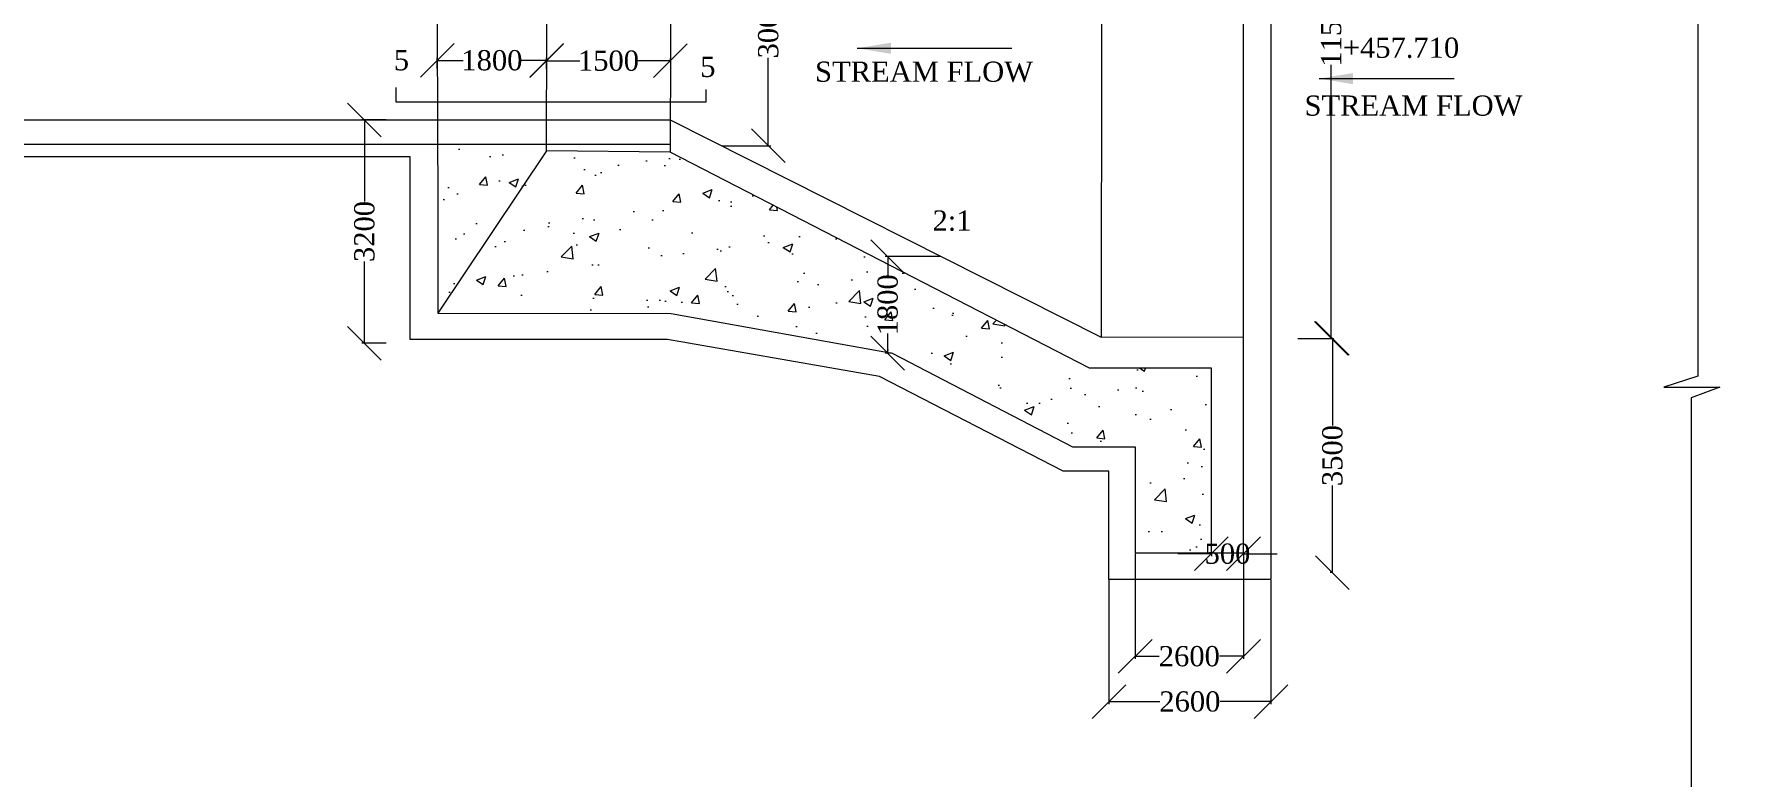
# Model space of a CAD drawing. Header units: metres. Extents: x 373 to 1010, y -4 to 431.
# Drawn here: x 756.2 to 882.3, y 153.4 to 208.6 of the extents above; entities that cross this region are included whole.
import ezdxf

# ---------------------------------------------------------------- set-up
doc = ezdxf.new("R2010")
doc.units = ezdxf.units.M
doc.header["$MEASUREMENT"] = 0
for name, color, linetype in [('DIMENSIONS', 255, 'Continuous'), ('DRAWING', 2, 'Continuous'), ('TEXT', 255, 'Continuous')]:
    doc.layers.add(name, color=color, linetype=linetype)
doc.styles.get("Standard").update_dxf_attribs({"font": 'times.ttf', "height": 1.5})
doc.dimstyles.get("Standard").update_dxf_attribs({"dimtxt": 1, "dimasz": 2.5, "dimexe": 0.18, "dimexo": 0.0625, "dimgap": 0.09, "dimtad": 0, "dimdec": 4, "dimzin": 0, "dimdsep": 46, "dimtxsty": 'Standard', "dimblk": 'OBLIQUE', "dimcen": 0, "dimadec": 0, "dimazin": 0, "dimtfac": 1, "dimtdec": 4, "dimtix": 1, "dimtofl": 0, "dimtmove": 2, "dimatfit": 0, "dimfxl": 1, "dimtolj": 1, "dimtzin": 0, "dimarcsym": 1})
picture_1 = doc.add_image_def('image1.jpg', size_in_pixel=(7220, 4926))
pattern_1 = [(50, (0, 0), (7.1726, -0.62752), [0.75, -8.25]), (355, (0, 0), (-1.387513, 7.52192), [0.6, -6.6]), (100.4514, (0.598, -0.052), (5.785094, 6.894395), [0.6374, -7.01142]), (46.1842, (0, 2), (10.67241, -1.65519), [1.125, -12.375]), (96.6356, (0.889, 1.862), (9.34663, 9.74118), [0.9561, -10.51713]), (351.1842, (0, 2), (9.34662, 9.74119), [0.9, -9.9]), (21, (1, 1.5), (5.96907, -4.02619), [0.75, -8.25]), (326, (1, 1.5), (2.433153, 7.2515), [0.6, -6.6]), (71.4514, (1.4974, 1.1645), (8.402226, 3.225305), [0.6374, -7.01142]), (37.5, (0, 0), (0.1215986, 3.3289385), [0, -6.52, 0, -6.7, 0, -6.625]), (7.5, (0, 0), (2.630695, 3.944117), [0, -3.82, 0, -6.37, 0, -2.525]), (327.5, (-2.23, 0), (5.338224, -0.225549), [0, -2.5, 0, -7.8, 0, -10.35]), (317.5, (-3.23, 0), (5.831862, 1.00105), [0, -3.25, 0, -5.18, 0, -7.35])]

# ---------------------------------------------------------------- blocks, each defined once
blk = doc.blocks.new('_Oblique')
at = {"color": 0, "linetype": 'ByBlock', "lineweight": -2}
blk.add_line((-0.5, -0.5), (0.5, 0.5), dxfattribs=at)
blk = doc.blocks.new('*D24')
at = {"layer": 'Defpoints', "color": 0, "transparency": 16777216}
for p in [(849.9, 231.97), (849.9, 185.96), (852.46, 185.96)]:
    blk.add_point(p, dxfattribs=at)
at = {"layer": 'DIMENSIONS', "color": 0, "lineweight": -2, "transparency": 16777216}
for p, q in [((849.97, 231.97), (852.64, 231.97)), ((852.46, 231.97), (852.46, 211.65)), ((852.46, 185.96), (852.46, 206.27)), ((849.97, 185.96), (852.64, 185.96))]:
    blk.add_line(p, q, dxfattribs=at)
at = {"layer": 'DIMENSIONS', "color": 0, "lineweight": -2, "transparency": 16777216, "xscale": 2.5, "yscale": 2.5, "zscale": 2.5}
for p, rotation in [((852.46, 231.97), 90), ((852.46, 185.96), 270)]:
    blk.add_blockref('_Oblique', p, dxfattribs=dict(at, rotation=rotation))
at = {"layer": 'DIMENSIONS', "color": 0, "transparency": 16777216, "insert": (852.46, 208.96), "char_height": 1.5, "attachment_point": 5, "rotation": 90}
blk.add_mtext('\\A1;11500', dxfattribs=at)
blk = doc.blocks.new('*D27')
at = {"layer": 'Defpoints', "color": 0, "transparency": 16777216}
for p in [(786.13, 205.93), (794.24, 206.59), (794.24, 205.91)]:
    blk.add_point(p, dxfattribs=at)
at = {"layer": 'DIMENSIONS', "color": 0, "lineweight": -2, "transparency": 16777216}
for p, q in [((786.13, 205.99), (786.13, 206.77)), ((794.24, 205.97), (794.24, 206.77)), ((786.13, 206.59), (788.05, 206.59)), ((794.24, 206.59), (792.32, 206.59))]:
    blk.add_line(p, q, dxfattribs=at)
at = {"layer": 'DIMENSIONS', "color": 0, "lineweight": -2, "transparency": 16777216, "xscale": 2.5, "yscale": 2.5, "zscale": 2.5, "rotation": 180}
blk.add_blockref('_Oblique', (786.13, 206.59), dxfattribs=at)
at = {"layer": 'DIMENSIONS', "color": 0, "lineweight": -2, "transparency": 16777216, "xscale": 2.5, "yscale": 2.5, "zscale": 2.5}
blk.add_blockref('_Oblique', (794.24, 206.59), dxfattribs=at)
at = {"layer": 'DIMENSIONS', "color": 0, "transparency": 16777216, "insert": (790.18, 206.59), "char_height": 1.5, "attachment_point": 5}
blk.add_mtext('\\A1;1800', dxfattribs=at)
blk = doc.blocks.new('*D28')
at = {"layer": 'Defpoints', "color": 0, "transparency": 16777216}
for p in [(794.24, 206.6), (803.43, 206.56), (803.43, 206.56)]:
    blk.add_point(p, dxfattribs=at)
at = {"layer": 'DIMENSIONS', "color": 0, "lineweight": -2, "transparency": 16777216}
for p, q in [((794.24, 206.56), (796.7, 206.56)), ((794.24, 206.53), (794.24, 206.38)), ((803.43, 206.56), (800.97, 206.56)), ((803.43, 206.62), (803.43, 206.74))]:
    blk.add_line(p, q, dxfattribs=at)
at = {"layer": 'DIMENSIONS', "color": 0, "lineweight": -2, "transparency": 16777216, "xscale": 2.5, "yscale": 2.5, "zscale": 2.5, "rotation": 180}
blk.add_blockref('_Oblique', (794.24, 206.56), dxfattribs=at)
at = {"layer": 'DIMENSIONS', "color": 0, "lineweight": -2, "transparency": 16777216, "xscale": 2.5, "yscale": 2.5, "zscale": 2.5}
blk.add_blockref('_Oblique', (803.43, 206.56), dxfattribs=at)
at = {"layer": 'DIMENSIONS', "color": 0, "transparency": 16777216, "insert": (798.83, 206.56), "char_height": 1.5, "attachment_point": 5}
blk.add_mtext('\\A1;1500', dxfattribs=at)
blk = doc.blocks.new('*D29')
at = {"layer": 'Defpoints', "color": 0, "transparency": 16777216}
for p in [(782.39, 202.17), (780.72, 185.6), (782.39, 185.6)]:
    blk.add_point(p, dxfattribs=at)
at = {"layer": 'DIMENSIONS', "color": 0, "lineweight": -2, "transparency": 16777216}
for p, q in [((782.33, 202.17), (780.54, 202.17)), ((780.72, 202.17), (780.72, 196.11)), ((780.72, 185.6), (780.72, 191.66)), ((782.33, 185.6), (780.54, 185.6))]:
    blk.add_line(p, q, dxfattribs=at)
at = {"layer": 'DIMENSIONS', "color": 0, "lineweight": -2, "transparency": 16777216, "xscale": 2.5, "yscale": 2.5, "zscale": 2.5}
for p, rotation in [((780.72, 202.17), 90), ((780.72, 185.6), 270)]:
    blk.add_blockref('_Oblique', p, dxfattribs=dict(at, rotation=rotation))
at = {"layer": 'DIMENSIONS', "color": 0, "transparency": 16777216, "insert": (780.72, 193.89), "char_height": 1.5, "attachment_point": 5, "rotation": 90}
blk.add_mtext('\\A1;3200', dxfattribs=at)
blk = doc.blocks.new('*D30')
at = {"layer": 'Defpoints', "color": 0, "transparency": 16777216}
for p in [(819.55, 192.03), (823.5, 192.03), (819.89, 184.86)]:
    blk.add_point(p, dxfattribs=at)
at = {"layer": 'DIMENSIONS', "color": 0, "lineweight": -2, "transparency": 16777216}
for p, q in [((823.44, 192.03), (819.37, 192.03)), ((819.55, 192.03), (819.55, 190.58)), ((819.55, 184.86), (819.55, 186.31)), ((819.83, 184.86), (819.37, 184.86))]:
    blk.add_line(p, q, dxfattribs=at)
at = {"layer": 'DIMENSIONS', "color": 0, "lineweight": -2, "transparency": 16777216, "xscale": 2.5, "yscale": 2.5, "zscale": 2.5}
for p, rotation in [((819.55, 192.03), 90), ((819.55, 184.86), 270)]:
    blk.add_blockref('_Oblique', p, dxfattribs=dict(at, rotation=rotation))
at = {"layer": 'DIMENSIONS', "color": 0, "transparency": 16777216, "insert": (819.55, 188.45), "char_height": 1.5, "attachment_point": 5, "rotation": 90}
blk.add_mtext('\\A1;1800', dxfattribs=at)
blk = doc.blocks.new('*D31')
at = {"layer": 'Defpoints', "color": 0, "transparency": 16777216}
for p in [(835.96, 168.07), (847.98, 168.07), (847.98, 159)]:
    blk.add_point(p, dxfattribs=at)
at = {"layer": 'DIMENSIONS', "color": 0, "lineweight": -2, "transparency": 16777216}
for p, q in [((835.96, 168.01), (835.96, 158.82)), ((847.98, 168.01), (847.98, 158.82)), ((835.96, 159), (839.73, 159)), ((847.98, 159), (844.21, 159))]:
    blk.add_line(p, q, dxfattribs=at)
at = {"layer": 'DIMENSIONS', "color": 0, "lineweight": -2, "transparency": 16777216, "xscale": 2.5, "yscale": 2.5, "zscale": 2.5, "rotation": 180}
blk.add_blockref('_Oblique', (835.96, 159), dxfattribs=at)
at = {"layer": 'DIMENSIONS', "color": 0, "lineweight": -2, "transparency": 16777216, "xscale": 2.5, "yscale": 2.5, "zscale": 2.5}
blk.add_blockref('_Oblique', (847.98, 159), dxfattribs=at)
at = {"layer": 'DIMENSIONS', "color": 0, "transparency": 16777216, "insert": (841.97, 159), "char_height": 1.5, "attachment_point": 5}
blk.add_mtext('\\A1;2600', dxfattribs=at)
blk = doc.blocks.new('*D32')
at = {"layer": 'Defpoints', "color": 0, "transparency": 16777216}
for p in [(837.91, 170.04), (845.95, 170.04), (845.95, 162.36)]:
    blk.add_point(p, dxfattribs=at)
at = {"layer": 'DIMENSIONS', "color": 0, "lineweight": -2, "transparency": 16777216}
for p, q in [((837.91, 169.97), (837.91, 162.18)), ((845.95, 169.97), (845.95, 162.18)), ((837.91, 162.36), (839.69, 162.36)), ((845.95, 162.36), (844.18, 162.36))]:
    blk.add_line(p, q, dxfattribs=at)
at = {"layer": 'DIMENSIONS', "color": 0, "lineweight": -2, "transparency": 16777216, "xscale": 2.5, "yscale": 2.5, "zscale": 2.5, "rotation": 180}
blk.add_blockref('_Oblique', (837.91, 162.36), dxfattribs=at)
at = {"layer": 'DIMENSIONS', "color": 0, "lineweight": -2, "transparency": 16777216, "xscale": 2.5, "yscale": 2.5, "zscale": 2.5}
blk.add_blockref('_Oblique', (845.95, 162.36), dxfattribs=at)
at = {"layer": 'DIMENSIONS', "color": 0, "transparency": 16777216, "insert": (841.93, 162.36), "char_height": 1.5, "attachment_point": 5}
blk.add_mtext('\\A1;2600', dxfattribs=at)
blk = doc.blocks.new('*D33')
at = {"layer": 'Defpoints', "color": 0, "transparency": 16777216}
for p in [(843.57, 170.05), (845.95, 170.05), (845.95, 169.97)]:
    blk.add_point(p, dxfattribs=at)
at = {"layer": 'DIMENSIONS', "color": 0, "lineweight": -2, "transparency": 16777216}
for p, q in [((843.57, 169.97), (841.07, 169.97)), ((843.57, 169.98), (843.57, 169.79)), ((845.95, 169.98), (845.95, 169.79)), ((845.95, 169.97), (848.45, 169.97))]:
    blk.add_line(p, q, dxfattribs=at)
at = {"layer": 'DIMENSIONS', "color": 0, "lineweight": -2, "transparency": 16777216, "xscale": 2.5, "yscale": 2.5, "zscale": 2.5}
blk.add_blockref('_Oblique', (843.57, 169.97), dxfattribs=at)
at = {"layer": 'DIMENSIONS', "color": 0, "lineweight": -2, "transparency": 16777216, "xscale": 2.5, "yscale": 2.5, "zscale": 2.5, "rotation": 180}
blk.add_blockref('_Oblique', (845.95, 169.97), dxfattribs=at)
at = {"layer": 'DIMENSIONS', "color": 0, "transparency": 16777216, "insert": (844.76, 169.97), "char_height": 1.5, "attachment_point": 5}
blk.add_mtext('\\A1;500', dxfattribs=at)
blk = doc.blocks.new('*D34')
at = {"layer": 'Defpoints', "color": 0, "transparency": 16777216}
for p in [(852.64, 185.96), (852.55, 168.57), (852.64, 168.57)]:
    blk.add_point(p, dxfattribs=at)
at = {"layer": 'DIMENSIONS', "color": 0, "lineweight": -2, "transparency": 16777216}
for p, q in [((852.58, 185.96), (852.37, 185.96)), ((852.55, 185.96), (852.55, 179.48)), ((852.55, 168.57), (852.55, 175.04)), ((852.58, 168.57), (852.37, 168.57))]:
    blk.add_line(p, q, dxfattribs=at)
at = {"layer": 'DIMENSIONS', "color": 0, "lineweight": -2, "transparency": 16777216, "xscale": 2.5, "yscale": 2.5, "zscale": 2.5}
for p, rotation in [((852.55, 185.96), 90), ((852.55, 168.57), 270)]:
    blk.add_blockref('_Oblique', p, dxfattribs=dict(at, rotation=rotation))
at = {"layer": 'DIMENSIONS', "color": 0, "transparency": 16777216, "insert": (852.55, 177.26), "char_height": 1.5, "attachment_point": 5, "rotation": 90}
blk.add_mtext('\\A1;3500', dxfattribs=at)
blk = doc.blocks.new('*D35')
at = {"layer": 'Defpoints', "color": 0, "transparency": 16777216}
for p in [(807.09, 217.75), (807.21, 200.25), (810.69, 200.25)]:
    blk.add_point(p, dxfattribs=at)
at = {"layer": 'DIMENSIONS', "color": 0, "lineweight": -2, "transparency": 16777216}
for p, q in [((807.15, 217.75), (810.87, 217.75)), ((810.69, 217.75), (810.69, 211.22)), ((810.69, 200.25), (810.69, 206.78)), ((807.27, 200.25), (810.87, 200.25))]:
    blk.add_line(p, q, dxfattribs=at)
at = {"layer": 'DIMENSIONS', "color": 0, "lineweight": -2, "transparency": 16777216, "xscale": 2.5, "yscale": 2.5, "zscale": 2.5}
for p, rotation in [((810.69, 217.75), 90), ((810.69, 200.25), 270)]:
    blk.add_blockref('_Oblique', p, dxfattribs=dict(at, rotation=rotation))
at = {"layer": 'DIMENSIONS', "color": 0, "transparency": 16777216, "insert": (810.69, 209), "char_height": 1.5, "attachment_point": 5, "rotation": 90}
blk.add_mtext('\\A1;3000', dxfattribs=at)

msp = doc.modelspace()

# ---------------------------------------------------------------- hatches: boundary and pattern name
at = {"layer": 'DRAWING'}
h = msp.add_hatch(dxfattribs=at)
h.set_pattern_fill('AR-CONC', style=0)
h.set_pattern_definition(pattern_1)
h.paths.add_polyline_path([(794.21977, 199.87593), (794.22125, 200.37014), (786.14343, 200.37014), (786.1584, 195.50361), (786.1614, 187.82813)])
h = msp.add_hatch(dxfattribs=at)
h.set_pattern_fill('AR-CONC', style=0)
h.set_pattern_definition(pattern_1)
h.paths.add_polyline_path([(803.4002, 199.77352), (794.21977, 199.87593), (786.1614, 187.82813), (803.49015, 187.81462), (819.88765, 184.8631), (833.26253, 177.90604), (837.91223, 177.90604), (837.91223, 170.03578), (843.57431, 170.03578), (843.57431, 183.75222), (834.51923, 183.75222)])
h.paths.add_polyline_path([(818.41438, 186.02625), (818.41438, 190.86745), (820.69034, 190.86745), (820.69034, 186.02625)], flags=24)

# ---------------------------------------------------------------- linework, layer by layer
at = {"layer": 'DRAWING', "color": 7}
for points in [[(681.30287, 287.27153), (760.68441, 287.27153), (762.09763, 285.31137), (762.09763, 289.53694), (763.54678, 287.4062), (879.73906, 287.4062), (879.73906, 270.3273), (877.9767, 269.75664), (880.99241, 269.75664), (879.66256, 269.15674), (879.66256, 222.56503), (879.66256, 206.55989), (879.66256, 183.15003), (877.1386, 182.34001), (881.30433, 182.34001), (879.17602, 181.54513), (879.17602, 137.25688), (806.0272, 137.25688), (417.13822, 137.25688)], [(722.91404, 219.16753), (784.27409, 219.16753), (784.27409, 232.69101), (801.87985, 232.69101), (819.31476, 235.145), (832.94306, 242.18567), (836.16827, 242.18567), (836.16827, 249.98577), (847.98409, 249.98577), (847.98409, 244.68742), (847.98409, 208.98521), (847.98409, 168.0717), (835.96262, 168.0717), (835.96262, 176.0912), (832.56565, 176.0912), (818.94322, 183.11607), (803.19988, 185.87721), (784.12459, 185.87721), (784.12459, 199.4237), (701.46122, 199.4237)], [(879.67726, 245.12679), (846.05432, 245.12679), (846.05432, 248.16519), (837.81174, 248.16519), (837.81174, 240.22912), (833.20871, 240.22912), (819.64613, 233.36295), (804.67687, 230.89526), (786.21041, 230.84619), (786.09753, 215.2941), (786.1584, 195.50361), (786.1614, 187.82813), (803.49015, 187.81462), (819.88765, 184.8631), (833.26253, 177.90604), (837.91223, 177.90604), (837.91223, 170.03578), (845.95486, 170.03578), (845.95486, 186.08212), (845.95486, 232.26596), (846.05432, 245.12679)], [(843.75623, 248.20982), (843.75623, 234.29955), (834.74664, 234.29955), (803.40446, 218.70164), (803.46083, 215.89686), (803.4002, 199.77352), (794.21977, 199.87593), (794.27444, 218.08995), (794.39872, 219.00889), (786.21041, 230.84619)], [(835.44386, 232.06483), (835.38659, 186.03748)], [(783.05827, 204.57141), (783.05827, 203.52584), (806.08088, 203.52584), (806.08088, 204.43076)], [(511.2145, 202.16995), (550.69005, 202.16995), (638.86918, 202.16995), (733.35064, 202.16995), (803.39551, 202.16995), (835.38659, 186.03748), (845.95486, 186.08212)], [(511.20781, 200.37014), (555.9074, 200.37014), (803.4164, 200.37014)], [(794.21977, 199.87593), (786.1614, 187.82813)], [(843.57431, 170.04655), (843.57431, 183.75222), (834.51923, 183.75222), (803.4002, 199.77352)]]:
    msp.add_lwpolyline(points, dxfattribs=at)

# ---------------------------------------------------------------- texts
at = {"layer": 'TEXT', "color": 7}
for s, p in [('+457.710', (853.31674, 206.78101)), ('5', (782.90189, 205.85599)), ('5', (805.63723, 205.36109)), ('STREAM FLOW', (814.15742, 205.00285)), ('STREAM FLOW', (850.47568, 202.48698)), ('2:1', (822.87336, 193.95399))]:
    msp.add_text(s, height=1.5, dxfattribs=at).set_placement(p)

# ---------------------------------------------------------------- dimensions: what is measured, and where the dimension line sits
at = {"layer": 'DIMENSIONS', "color": 7}
for base, p1, p2, text, picture, middle in [((852.46491, 185.95769), (849.90352, 231.96912), (849.90352, 185.95769), '11500', '*D24', (852.46491, 208.96341)), ((810.68639, 200.24758), (807.08775, 217.74849), (807.20761, 200.24758), '3000', '*D35', (810.68639, 208.99803)), ((780.72152, 185.60099), (782.39211, 202.16995), (782.39211, 185.60099), '3200', '*D29', (780.72152, 193.88547)), ((819.55236, 192.0306), (819.88765, 184.8631), (823.50208, 192.0306), '1800', '*D30', (819.55236, 188.44685)), ((852.54768, 168.56718), (852.64491, 185.95769), (852.64491, 168.56718), '3500', '*D34', (852.54768, 177.26244))]:
    dim = msp.add_linear_dim(base=base, p1=p1, p2=p2, angle=90, text=text, dimstyle='Standard', dxfattribs=at)
    dim.commit()
    dim.dimension.update_dxf_attribs({"geometry": picture, "text_midpoint": middle})
for base, p1, p2, text, picture, middle in [((794.23787, 206.59405), (786.12633, 205.9296), (794.23787, 205.90525), '1800', '*D27', (790.1821, 206.59405)), ((803.42572, 206.56158), (794.23994, 206.59613), (803.42572, 206.56158), '1500', '*D28', (798.83283, 206.56158)), ((845.95486, 169.97328), (843.57431, 170.04655), (845.95486, 170.04655), '500', '*D33', (844.76458, 169.97328)), ((845.95486, 162.35594), (837.91223, 170.03578), (845.95486, 170.03578), '2600', '*D32', (841.93355, 162.35594)), ((847.98409, 158.99614), (835.96262, 168.0717), (847.98409, 168.0717), '2600', '*D31', (841.97335, 158.99614))]:
    dim = msp.add_linear_dim(base=base, p1=p1, p2=p2, text=text, dimstyle='Standard', dxfattribs=at)
    dim.commit()
    dim.dimension.update_dxf_attribs({"geometry": picture, "text_midpoint": middle})

# ---------------------------------------------------------------- pictures from other files: only their frames are drawn
at = {"color": 7}
image = msp.add_image(picture_1, insert=(372.95221, -3.57299), size_in_units=(636.71037, 434.40932), rotation=-0.0106721, dxfattribs=dict(at, brightness=30, contrast=30, fade=40))
image.dxf.flags = 7

# ---------------------------------------------------------------- leaders
at = {"layer": 'DRAWING', "color": 7}
for points in [[(817.28293, 207.49079), (828.7649, 207.49079)], [(851.56636, 205.23764), (861.591, 205.23764)]]:
    msp.add_leader(points, dimstyle='Standard', override={"dimgap": 0.09, "dimtad": 0}, dxfattribs=at)

doc.saveas('drawing.dxf')
